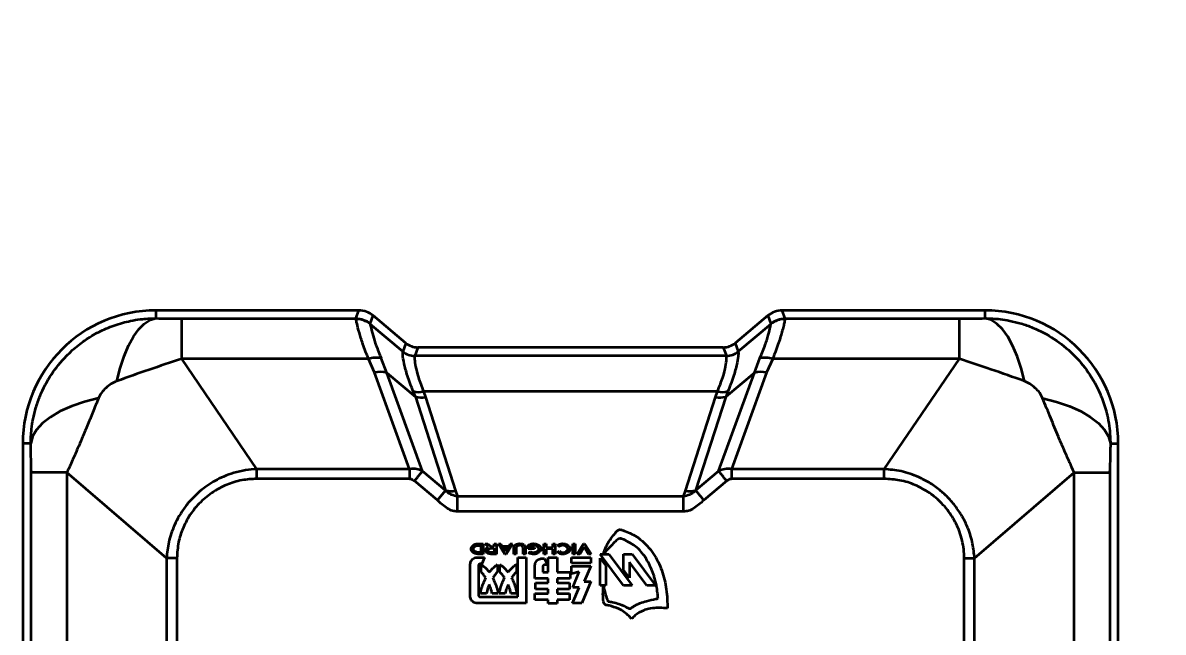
# Model space of a CAD drawing. Header units: millimetres. Extents: x 0 to 420, y 0 to 297.
# Drawn here: x 291.686 to 293.226, y 151.537 to 152.361 of the extents above; entities that cross this region are included whole.
import ezdxf

# ---------------------------------------------------------------- set-up
doc = ezdxf.new("R2010")
doc.units = ezdxf.units.MM
doc.layers.add('尺寸线层', color=150, linetype='Continuous')
doc.styles.add('SLDTEXTSTYLE2', font='TXT', dxfattribs={"width": 0.7})
doc.dimstyles.new('SLDDIMSTYLE0', dxfattribs={"dimtxt": 3.5, "dimasz": 3.302, "dimexe": 0, "dimexo": 0.0625, "dimgap": 0.875, "dimtad": 1, "dimdec": 1, "dimlfac": 100, "dimrnd": 1e-09, "dimzin": 12, "dimdsep": 46, "dimtxsty": 'SLDTEXTSTYLE2', "dimsah": 1, "dimcen": 0.09, "dimadec": 0, "dimazin": 3, "dimtfac": 1, "dimtdec": 3, "dimtofl": 0, "dimtmove": 0, "dimatfit": 3, "dimfxl": 0, "dimfrac": 2, "dimtolj": 1, "dimtzin": 12, "dimarcsym": 0})

# ---------------------------------------------------------------- blocks, each defined once
blk = doc.blocks.new('_D')
at = {"layer": '尺寸线层'}
for p, q in [((291.9431, 202.6412), (364.6876, 202.6412)), ((363.6876, 202.6412), (363.6876, 128.5802)), ((326.1167, 128.5802), (364.6876, 128.5802))]:
    blk.add_line(p, q, dxfattribs=at)
for points in [[(363.6876, 202.6412), (363.1796, 199.3392), (364.1956, 199.3392)], [(363.6876, 128.5802), (364.1956, 131.8822), (363.1796, 131.8822)]]:
    blk.add_solid(points, dxfattribs=at)
at = {"layer": '尺寸线层', "insert": (359.1758, 158.5376), "char_height": 3.5, "attachment_point": 1, "rotation": 90, "style": 'SLDTEXTSTYLE2'}
blk.add_mtext('7406.11', dxfattribs=at)

msp = doc.modelspace()

# ---------------------------------------------------------------- linework, layer by layer
at = {"color": 7, "linetype": 'Continuous', "lineweight": 35}
for p, q in [((292.1398, 151.9722), (291.8657, 151.9722)), ((291.8657, 151.9615), (291.8657, 151.9722)), ((292.1358, 151.961), (292.1398, 151.9722)), ((292.7157, 151.961), (292.7116, 151.9722)), ((292.9857, 151.9722), (292.7116, 151.9722)), ((292.9857, 151.9615), (292.9857, 151.9722)), ((291.9004, 151.9067), (291.9004, 151.961)), ((291.9004, 151.961), (292.1358, 151.961)), ((292.1358, 151.9606), (292.1358, 151.961)), ((292.155, 151.954), (292.1591, 151.9651)), ((292.2034, 151.928), (292.1591, 151.9651)), ((292.6924, 151.9651), (292.6481, 151.928)), ((292.6924, 151.9651), (292.6964, 151.954)), ((292.7157, 151.961), (292.7157, 151.9606)), ((292.7157, 151.961), (292.9511, 151.961)), ((292.9511, 151.9067), (292.9511, 151.961)), ((292.155, 151.9537), (292.155, 151.954)), ((292.1992, 151.9166), (292.155, 151.9537)), ((292.6964, 151.9537), (292.6523, 151.9166)), ((292.6964, 151.954), (292.6964, 151.9537)), ((292.2034, 151.928), (292.1992, 151.9166)), ((292.6481, 151.928), (292.6523, 151.9166)), ((292.1992, 151.9165), (292.1992, 151.9166)), ((292.2152, 151.9107), (292.2153, 151.9108)), ((292.6363, 151.9107), (292.2152, 151.9107)), ((292.2194, 151.9222), (292.2153, 151.9108)), ((292.6321, 151.9222), (292.2194, 151.9222)), ((292.6321, 151.9222), (292.6362, 151.9108)), ((292.6363, 151.9107), (292.6362, 151.9108)), ((292.6523, 151.9166), (292.6523, 151.9165)), ((292.0019, 151.7578), (291.9004, 151.9067)), ((292.1527, 151.9067), (291.9004, 151.9067)), ((292.1609, 151.8881), (292.1527, 151.9067)), ((292.1774, 151.888), (292.17, 151.9075)), ((292.6741, 151.888), (292.6815, 151.9075)), ((292.6988, 151.9067), (292.6906, 151.8881)), ((292.9511, 151.9067), (292.6988, 151.9067)), ((292.8496, 151.7578), (292.9511, 151.9067)), ((292.2083, 151.7578), (292.1609, 151.8881)), ((292.2258, 151.755), (292.1774, 151.888)), ((292.1774, 151.888), (292.2161, 151.8556)), ((292.6257, 151.755), (292.6741, 151.888)), ((292.6741, 151.888), (292.6354, 151.8556)), ((292.6906, 151.8881), (292.6431, 151.7578)), ((292.2161, 151.8556), (292.2132, 151.8628)), ((292.2272, 151.8625), (292.2298, 151.855)), ((292.6243, 151.8625), (292.2272, 151.8625)), ((292.6217, 151.855), (292.6243, 151.8625)), ((292.6383, 151.8628), (292.6354, 151.8556)), ((292.2161, 151.8556), (292.2568, 151.729)), ((292.2298, 151.855), (292.2705, 151.7285)), ((292.581, 151.7285), (292.6217, 151.855)), ((292.6354, 151.8556), (292.5947, 151.729)), ((291.6857, 151.7922), (291.6857, 151.5217)), ((291.6964, 151.7922), (291.6857, 151.7922)), ((293.1551, 151.7922), (293.1657, 151.7922)), ((293.1657, 151.5217), (293.1657, 151.7922)), ((292.0019, 151.7446), (292.0019, 151.7578)), ((292.2083, 151.7578), (292.0019, 151.7578)), ((292.2568, 151.729), (292.2258, 151.755)), ((292.6257, 151.755), (292.5947, 151.729)), ((292.8496, 151.7578), (292.6431, 151.7578)), ((292.6431, 151.7578), (292.6431, 151.7446)), ((292.8496, 151.7446), (292.8496, 151.7578)), ((291.7454, 151.7533), (291.6971, 151.7533)), ((291.6971, 151.5259), (291.6971, 151.7533)), ((291.8799, 151.6372), (291.7454, 151.7533)), ((291.7454, 151.7533), (291.7454, 151.5051)), ((292.2083, 151.7446), (292.0019, 151.7446)), ((292.2458, 151.7159), (292.2148, 151.7419)), ((292.6367, 151.7419), (292.6057, 151.7159)), ((292.8496, 151.7446), (292.6431, 151.7446)), ((292.9716, 151.6372), (293.106, 151.7533)), ((293.106, 151.5051), (293.106, 151.7533)), ((293.1544, 151.7533), (293.1544, 151.5259)), ((292.2458, 151.7159), (292.2568, 151.729)), ((292.2705, 151.7285), (292.273, 151.7208)), ((292.5785, 151.7208), (292.581, 151.7285)), ((292.273, 151.7004), (292.273, 151.7208)), ((292.5785, 151.7208), (292.273, 151.7208)), ((292.5785, 151.7004), (292.5785, 151.7208)), ((292.5785, 151.7004), (292.273, 151.7004)), ((292.3, 151.6569), (292.3076, 151.6569)), ((292.3003, 151.6547), (292.3045, 151.6547)), ((292.3045, 151.6547), (292.3045, 151.6451)), ((292.3076, 151.6569), (292.3076, 151.6429)), ((292.3103, 151.6569), (292.3142, 151.6569)), ((292.3147, 151.6525), (292.3103, 151.6569)), ((292.3142, 151.6569), (292.3179, 151.653)), ((292.3188, 151.653), (292.3227, 151.653)), ((292.319, 151.651), (292.3227, 151.651)), ((292.3227, 151.6569), (292.3259, 151.6569)), ((292.3227, 151.653), (292.3227, 151.6569)), ((292.3227, 151.651), (292.3227, 151.645)), ((292.3259, 151.6569), (292.3259, 151.6429)), ((292.3283, 151.6569), (292.3317, 151.6569)), ((292.337, 151.6429), (292.3283, 151.6569)), ((292.3317, 151.6569), (292.3335, 151.6538)), ((292.3335, 151.6538), (292.3422, 151.6538)), ((292.3346, 151.6518), (292.3411, 151.6518)), ((292.3379, 151.6463), (292.3346, 151.6518)), ((292.3411, 151.6518), (292.3379, 151.6463)), ((292.3474, 151.6569), (292.3387, 151.6429)), ((292.3422, 151.6538), (292.344, 151.6569)), ((292.344, 151.6569), (292.3474, 151.6569)), ((292.3489, 151.6429), (292.3489, 151.6513)), ((292.3521, 151.6507), (292.3521, 151.6429)), ((292.3619, 151.6429), (292.3619, 151.6507)), ((292.365, 151.6513), (292.365, 151.6429)), ((292.3684, 151.65), (292.3684, 151.655)), ((292.3769, 151.65), (292.3684, 151.65)), ((292.3691, 151.6448), (292.3711, 151.6465)), ((292.3717, 151.6538), (292.3717, 151.652)), ((292.3717, 151.652), (292.3769, 151.652)), ((292.3769, 151.652), (292.3769, 151.65)), ((292.3895, 151.6569), (292.3927, 151.6569)), ((292.3895, 151.6429), (292.3895, 151.6569)), ((292.3927, 151.6569), (292.3927, 151.6519)), ((292.3927, 151.6519), (292.4019, 151.6519)), ((292.3927, 151.6498), (292.3927, 151.6429)), ((292.4019, 151.6498), (292.3927, 151.6498)), ((292.4019, 151.6569), (292.4051, 151.6569)), ((292.4019, 151.6519), (292.4019, 151.6569)), ((292.4019, 151.6429), (292.4019, 151.6498)), ((292.4051, 151.6569), (292.4051, 151.6429)), ((292.4106, 151.6528), (292.4081, 151.6543)), ((292.4081, 151.6454), (292.4106, 151.647)), ((292.4288, 151.6429), (292.4288, 151.6569)), ((292.4288, 151.6569), (292.432, 151.6569)), ((292.432, 151.6569), (292.432, 151.6429)), ((292.4347, 151.6429), (292.4433, 151.6569)), ((292.4441, 151.6528), (292.4382, 151.6429)), ((292.4433, 151.6569), (292.4448, 151.6569)), ((292.4499, 151.6429), (292.4441, 151.6528)), ((292.4448, 151.6569), (292.4534, 151.6429)), ((291.8939, 151.6372), (291.8799, 151.6372)), ((291.8799, 151.6372), (291.8799, 151.4247)), ((291.8939, 151.6372), (291.8939, 151.4247)), ((292.2997, 151.6383), (292.3093, 151.6383)), ((292.3045, 151.6451), (292.3006, 151.6451)), ((292.3076, 151.6429), (292.3006, 151.6429)), ((292.3093, 151.6383), (292.3058, 151.6299)), ((292.3259, 151.6429), (292.3179, 151.6429)), ((292.3227, 151.645), (292.3184, 151.645)), ((292.3387, 151.6429), (292.337, 151.6429)), ((292.3521, 151.6429), (292.3489, 151.6429)), ((292.3545, 151.6383), (292.3656, 151.6383)), ((292.3545, 151.585), (292.3545, 151.6383)), ((292.365, 151.6429), (292.3619, 151.6429)), ((292.3656, 151.6383), (292.3656, 151.5765)), ((292.3869, 151.6369), (292.3907, 151.6369)), ((292.3927, 151.6429), (292.3895, 151.6429)), ((292.3907, 151.6369), (292.3944, 151.6285)), ((292.3956, 151.6383), (292.4075, 151.6383)), ((292.3956, 151.6185), (292.3956, 151.6383)), ((292.4051, 151.6429), (292.4019, 151.6429)), ((292.4075, 151.6383), (292.4075, 151.6185)), ((292.4272, 151.6307), (292.4272, 151.6383)), ((292.4272, 151.6383), (292.4531, 151.6383)), ((292.432, 151.6429), (292.4288, 151.6429)), ((292.4382, 151.6429), (292.4347, 151.6429)), ((292.4534, 151.6429), (292.4499, 151.6429)), ((292.4531, 151.6383), (292.4531, 151.6307)), ((292.4657, 151.6429), (292.4775, 151.6429)), ((292.4973, 151.6003), (292.4657, 151.6429)), ((292.4657, 151.6003), (292.4657, 151.6376)), ((292.4657, 151.6376), (292.4736, 151.6269)), ((292.4775, 151.6429), (292.5091, 151.6003)), ((292.4973, 151.6429), (292.5091, 151.6429)), ((292.4973, 151.6216), (292.4973, 151.6429)), ((292.5288, 151.6003), (292.5052, 151.6322)), ((292.5052, 151.6322), (292.5052, 151.6109)), ((292.5091, 151.6429), (292.5407, 151.6003)), ((292.9576, 151.6372), (292.9716, 151.6372)), ((292.9576, 151.4247), (292.9576, 151.6372)), ((292.9716, 151.4247), (292.9716, 151.6372)), ((292.2902, 151.586), (292.2902, 151.629)), ((292.3013, 151.6272), (292.3013, 151.5877)), ((292.3058, 151.6299), (292.304, 151.6299)), ((292.3048, 151.6188), (292.3048, 151.629)), ((292.327, 151.629), (292.327, 151.6188)), ((292.3303, 151.6188), (292.3303, 151.629)), ((292.3525, 151.629), (292.3525, 151.6188)), ((292.3776, 151.6101), (292.3776, 151.6275)), ((292.3883, 151.6261), (292.3883, 151.6185)), ((292.3883, 151.6185), (292.3956, 151.6185)), ((292.3944, 151.6285), (292.391, 151.6285)), ((292.4075, 151.6185), (292.4253, 151.6185)), ((292.4253, 151.6185), (292.4253, 151.6101)), ((292.4531, 151.6307), (292.4272, 151.6307)), ((292.4272, 151.6266), (292.4531, 151.6266)), ((292.4272, 151.6164), (292.4272, 151.6266)), ((292.4374, 151.6188), (292.4272, 151.6164)), ((292.4289, 151.598), (292.4374, 151.6188)), ((292.4531, 151.6266), (292.4443, 151.6058)), ((292.4736, 151.6269), (292.4736, 151.6003)), ((292.5052, 151.6109), (292.4973, 151.6216)), ((292.3956, 151.6101), (292.3776, 151.6101)), ((292.3785, 151.6043), (292.3956, 151.6043)), ((292.3785, 151.5956), (292.3785, 151.6043)), ((292.3956, 151.6043), (292.3956, 151.6101)), ((292.4075, 151.6101), (292.4075, 151.6043)), ((292.4253, 151.6101), (292.4075, 151.6101)), ((292.4075, 151.6043), (292.4244, 151.6043)), ((292.4244, 151.6043), (292.4244, 151.5956)), ((292.4531, 151.6058), (292.4411, 151.5767)), ((292.4443, 151.6058), (292.4531, 151.6058)), ((292.4736, 151.6003), (292.4657, 151.6003)), ((292.5091, 151.6003), (292.4973, 151.6003)), ((292.5407, 151.6003), (292.5288, 151.6003)), ((292.3121, 151.5897), (292.3039, 151.5897)), ((292.304, 151.585), (292.3545, 151.585)), ((292.328, 151.5897), (292.3197, 151.5897)), ((292.3376, 151.5897), (292.3293, 151.5897)), ((292.3533, 151.5897), (292.3452, 151.5897)), ((292.3776, 151.5895), (292.3956, 151.5895)), ((292.3776, 151.5811), (292.3776, 151.5895)), ((292.3956, 151.5956), (292.3785, 151.5956)), ((292.3956, 151.5895), (292.3956, 151.5956)), ((292.4075, 151.5956), (292.4075, 151.5895)), ((292.4244, 151.5956), (292.4075, 151.5956)), ((292.4075, 151.5895), (292.4245, 151.5895)), ((292.4245, 151.5895), (292.4245, 151.5811)), ((292.4285, 151.5767), (292.4374, 151.598)), ((292.4374, 151.598), (292.4289, 151.598)), ((292.3656, 151.5765), (292.2997, 151.5765)), ((292.3956, 151.5811), (292.3776, 151.5811)), ((292.3956, 151.5762), (292.3956, 151.5811)), ((292.4075, 151.5762), (292.3956, 151.5762)), ((292.4075, 151.5811), (292.4075, 151.5762)), ((292.4245, 151.5811), (292.4075, 151.5811)), ((292.4411, 151.5767), (292.4285, 151.5767))]:
    msp.add_line(p, q, dxfattribs=at)
at = {"color": 7, "linetype": 'Continuous', "lineweight": 35, "flags": 128}
for points in [[(291.8126, 151.8766), (291.8171, 151.8942), (291.8225, 151.9103), (291.8285, 151.9246), (291.8352, 151.9367), (291.8424, 151.9467), (291.8499, 151.9542), (291.8578, 151.9592), (291.8657, 151.9615)], [(293.0389, 151.8766), (293.0343, 151.8942), (293.029, 151.9103), (293.023, 151.9246), (293.0163, 151.9367), (293.0091, 151.9467), (293.0015, 151.9542), (292.9937, 151.9592), (292.9857, 151.9615)], [(291.788, 151.8538), (291.7691, 151.8488), (291.7518, 151.8428), (291.7364, 151.8359), (291.7232, 151.8281), (291.7124, 151.8197), (291.7043, 151.8108), (291.6989, 151.8016), (291.6964, 151.7922)], [(293.0634, 151.8538), (293.0823, 151.8488), (293.0997, 151.8428), (293.1151, 151.8359), (293.1283, 151.8281), (293.1391, 151.8197), (293.1472, 151.8108), (293.1526, 151.8016), (293.1551, 151.7922)]]:
    msp.add_lwpolyline(points, dxfattribs=at)
at = {"color": 7, "linetype": 'Continuous', "lineweight": 35}
for centre, radius, start, end in [((291.8657, 151.7922), 0.18, 90, 180), ((292.9857, 151.7922), 0.18, 360, 90), ((292.1358, 151.931), 0.03, 50.0586, 89.9414), ((292.1359, 151.9306), 0.03, 50.2501, 90.141), ((292.7157, 151.931), 0.03, 90.0586, 129.9414), ((292.7156, 151.9306), 0.03, 89.859, 129.7499), ((292.1628, 151.8753), 0.033, 77.4981, 107.8428), ((292.2153, 151.9358), 0.025, 230.0586, 269.9414), ((292.2153, 151.9357), 0.025, 230.0357, 269.9067), ((292.6362, 151.9358), 0.025, 270.0586, 309.9414), ((292.6362, 151.9357), 0.025, 270.0933, 309.9643), ((292.6886, 151.8753), 0.033, 72.1572, 102.5019), ((292.1689, 151.8527), 0.0363, 76.4299, 102.6632), ((292.6826, 151.8527), 0.0363, 77.3368, 103.5701), ((292.2208, 151.8911), 0.0292, 254.9938, 282.6645), ((292.6307, 151.8911), 0.0292, 257.3355, 285.0062), ((292.2242, 151.8846), 0.0302, 254.4497, 280.7966), ((292.6273, 151.8846), 0.0302, 259.2034, 285.5503), ((292.2649, 151.7581), 0.0302, 254.4498, 280.7965), ((292.5866, 151.7581), 0.0302, 259.2033, 285.5504)]:
    msp.add_arc(centre, radius, start, end, dxfattribs=at)
for centre, major_axis, start_param, end_param in [((292.1398, 151.9421), (0.0103, 0.0282), 5.934618, 6.631752), ((292.7117, 151.9421), (0.0103, -0.0282), 2.793026, 3.49016), ((292.2194, 151.9472), (0.0086, 0.0235), 2.793026, 3.49016), ((292.632, 151.9472), (0.0086, -0.0235), 5.934618, 6.631752)]:
    msp.add_ellipse(centre, major_axis=major_axis, ratio=0.998448, start_param=start_param, end_param=end_param, dxfattribs=at)
for points, knots in [([(291.6964, 151.7922), (291.6966, 151.7987), (291.697, 151.8099), (291.6996, 151.8262), (291.7034, 151.8412), (291.7106, 151.8618), (291.7235, 151.8861), (291.7418, 151.9087), (291.7606, 151.9256), (291.7786, 151.938), (291.7951, 151.9465), (291.8092, 151.952), (291.8201, 151.9554), (291.8319, 151.9583), (291.847, 151.9609), (291.8587, 151.9613), (291.8657, 151.9615)], [0, 0, 0, 0, 0.073966, 0.126209, 0.185583, 0.248629, 0.372147, 0.493376, 0.574928, 0.656955, 0.739459, 0.783742, 0.826761, 0.868517, 0.920624, 1, 1, 1, 1]), ([(291.8657, 151.9615), (291.8705, 151.9614), (291.879, 151.9612), (291.8906, 151.9611), (291.8975, 151.961), (291.9004, 151.961)], [0, 0, 0, 0, 0.426106, 0.75777, 1, 1, 1, 1]), ([(292.1527, 151.9067), (292.1501, 151.9135), (292.1448, 151.927), (292.14, 151.9431), (292.1368, 151.9557), (292.1362, 151.9589), (292.1358, 151.9606)], [0, 0, 0, 0, 0.238868, 0.471709, 0.726257, 1, 1, 1, 1]), ([(292.7157, 151.9606), (292.7155, 151.9598), (292.7151, 151.9581), (292.7138, 151.9525), (292.712, 151.9455), (292.7097, 151.9373), (292.706, 151.9254), (292.7017, 151.9143), (292.6988, 151.9067)], [0, 0, 0, 0, 0.166395, 0.326802, 0.479925, 0.610174, 0.735331, 1, 1, 1, 1]), ([(292.9511, 151.961), (292.9538, 151.961), (292.9605, 151.9611), (292.9722, 151.9612), (292.9808, 151.9614), (292.9857, 151.9615)], [0, 0, 0, 0, 0.226599, 0.561025, 1, 1, 1, 1]), ([(292.9857, 151.9615), (292.9925, 151.9613), (293.0037, 151.9609), (293.0199, 151.9582), (293.0348, 151.9546), (293.0553, 151.9473), (293.0796, 151.9344), (293.1051, 151.9139), (293.1261, 151.8888), (293.1387, 151.8662), (293.1455, 151.8488), (293.149, 151.8379), (293.1519, 151.8258), (293.1544, 151.8106), (293.1548, 151.799), (293.1551, 151.7922)], [0, 0, 0, 0, 0.076443, 0.126237, 0.185346, 0.248673, 0.371897, 0.493418, 0.615548, 0.739261, 0.783292, 0.826338, 0.868398, 0.923222, 1, 1, 1, 1]), ([(292.155, 151.9537), (292.1553, 151.9523), (292.1559, 151.9495), (292.1586, 151.9387), (292.1627, 151.9249), (292.1676, 151.9133), (292.17, 151.9075)], [0, 0, 0, 0, 0.27715, 0.53382, 0.766156, 1, 1, 1, 1]), ([(292.6815, 151.9075), (292.6829, 151.9108), (292.6858, 151.9173), (292.6889, 151.926), (292.6914, 151.9337), (292.6938, 151.9421), (292.6957, 151.9501), (292.6962, 151.9525), (292.6964, 151.9537)], [0, 0, 0, 0, 0.1289949, 0.2604651, 0.3866644, 0.5150401, 0.7527723, 1, 1, 1, 1]), ([(292.2132, 151.8628), (292.2104, 151.87), (292.2048, 151.8844), (292.2007, 151.9011), (292.1987, 151.9129), (292.199, 151.9153), (292.1992, 151.9165)], [0, 0, 0, 0, 0.247618, 0.49308, 0.751102, 1, 1, 1, 1]), ([(292.2152, 151.9107), (292.215, 151.9095), (292.2146, 151.9074), (292.2161, 151.8969), (292.2194, 151.8823), (292.2246, 151.8691), (292.2272, 151.8625)], [0, 0, 0, 0, 0.262701, 0.501004, 0.750686, 1, 1, 1, 1]), ([(292.6243, 151.8625), (292.6269, 151.8691), (292.6321, 151.8823), (292.6354, 151.8969), (292.6369, 151.9074), (292.6365, 151.9095), (292.6363, 151.9107)], [0, 0, 0, 0, 0.249344, 0.499045, 0.737295, 1, 1, 1, 1]), ([(292.6523, 151.9165), (292.6524, 151.9154), (292.6527, 151.9131), (292.6509, 151.9018), (292.647, 151.8853), (292.6412, 151.8704), (292.6383, 151.8628)], [0, 0, 0, 0, 0.2474427, 0.4865597, 0.7402703, 1, 1, 1, 1]), ([(291.9004, 151.9067), (291.8856, 151.9018), (291.8564, 151.8921), (291.8272, 151.8818), (291.8126, 151.8766)], [0, 0, 0, 0, 0.502691, 1, 1, 1, 1]), ([(293.0389, 151.8766), (293.0238, 151.8819), (292.9946, 151.8923), (292.9653, 151.902), (292.9511, 151.9067)], [0, 0, 0, 0, 0.513929, 1, 1, 1, 1]), ([(291.8126, 151.8766), (291.8101, 151.8755), (291.8048, 151.8731), (291.7978, 151.8675), (291.7918, 151.8611), (291.7892, 151.8561), (291.788, 151.8538)], [0, 0, 0, 0, 0.242294, 0.509366, 0.771567, 1, 1, 1, 1]), ([(293.0634, 151.8538), (293.0622, 151.8561), (293.0597, 151.8611), (293.0536, 151.8675), (293.0467, 151.8731), (293.0414, 151.8755), (293.0389, 151.8766)], [0, 0, 0, 0, 0.228464, 0.490672, 0.757738, 1, 1, 1, 1]), ([(291.788, 151.8538), (291.7855, 151.8474), (291.7804, 151.835), (291.773, 151.8166), (291.7661, 151.8002), (291.7595, 151.7848), (291.7526, 151.7693), (291.7479, 151.7588), (291.7454, 151.7533)], [0, 0, 0, 0, 0.191169, 0.37068, 0.538766, 0.672129, 0.825955, 1, 1, 1, 1]), ([(293.106, 151.7533), (293.104, 151.7578), (293.1, 151.7668), (293.0943, 151.7795), (293.0893, 151.7911), (293.0828, 151.8062), (293.0741, 151.8273), (293.0671, 151.8447), (293.0634, 151.8538)], [0, 0, 0, 0, 0.140816, 0.284488, 0.382285, 0.482496, 0.729213, 1, 1, 1, 1]), ([(291.6971, 151.7533), (291.6971, 151.7537), (291.6971, 151.7573), (291.6969, 151.7708), (291.6966, 151.7829), (291.6964, 151.7922)], [0, 0, 0, 0, 0.030601, 0.265216, 1, 1, 1, 1]), ([(293.1551, 151.7922), (293.1548, 151.7832), (293.1546, 151.772), (293.1544, 151.7592), (293.1544, 151.7553), (293.1544, 151.7538), (293.1544, 151.7533)], [0, 0, 0, 0, 0.712288, 0.891315, 0.960245, 1, 1, 1, 1]), ([(291.6971, 151.7554), (291.6972, 151.7549), (291.6972, 151.7542), (291.6973, 151.7535), (291.6973, 151.7533), (291.6973, 151.7533)], [0, 0, 0, 0, 0.56153, 0.792581, 1, 1, 1, 1]), ([(292.0019, 151.7578), (291.9968, 151.7574), (291.9864, 151.7566), (291.9713, 151.753), (291.9536, 151.7466), (291.9342, 151.7359), (291.9173, 151.7215), (291.9052, 151.7073), (291.897, 151.6949), (291.8889, 151.6791), (291.8823, 151.6598), (291.8807, 151.6445), (291.8799, 151.6372)], [0, 0, 0, 0, 0.0807277, 0.1668448, 0.2472628, 0.3806547, 0.517772, 0.598864, 0.6777449, 0.7544784, 0.883127, 1, 1, 1, 1]), ([(292.2258, 151.755), (292.2233, 151.7561), (292.2178, 151.7583), (292.2116, 151.758), (292.2083, 151.7578)], [0, 0, 0, 0, 0.466493, 1, 1, 1, 1]), ([(292.2083, 151.7578), (292.2083, 151.7558), (292.2083, 151.7519), (292.2083, 151.747), (292.2083, 151.7446)], [0, 0, 0, 0, 0.506963, 1, 1, 1, 1]), ([(292.2258, 151.755), (292.2252, 151.7543), (292.2239, 151.7528), (292.2212, 151.7495), (292.2181, 151.7458), (292.2159, 151.7432), (292.2148, 151.7419)], [0, 0, 0, 0, 0.245847, 0.4999986, 0.7541509, 1, 1, 1, 1]), ([(292.6431, 151.7578), (292.6401, 151.758), (292.6339, 151.7583), (292.6285, 151.7561), (292.6257, 151.755)], [0, 0, 0, 0, 0.487848, 1, 1, 1, 1]), ([(292.6367, 151.7419), (292.6356, 151.7432), (292.6334, 151.7458), (292.6303, 151.7495), (292.6276, 151.7528), (292.6263, 151.7543), (292.6257, 151.755)], [0, 0, 0, 0, 0.245849, 0.500001, 0.754152, 1, 1, 1, 1]), ([(292.9716, 151.6372), (292.9709, 151.6438), (292.9695, 151.6576), (292.9638, 151.6759), (292.956, 151.6924), (292.947, 151.7065), (292.9363, 151.719), (292.9241, 151.7302), (292.9108, 151.7395), (292.8935, 151.7486), (292.8732, 151.7556), (292.8572, 151.7571), (292.8496, 151.7578)], [0, 0, 0, 0, 0.105818, 0.221247, 0.303726, 0.397637, 0.486458, 0.56599, 0.660847, 0.744444, 0.877991, 1, 1, 1, 1]), ([(293.1541, 151.7533), (293.1542, 151.7534), (293.1542, 151.7535), (293.1543, 151.7542), (293.1543, 151.7549), (293.1544, 151.7555)], [0, 0, 0, 0, 0.207126, 0.438229, 1, 1, 1, 1]), ([(292.0019, 151.7446), (291.9951, 151.7443), (291.9812, 151.7435), (291.9605, 151.737), (291.944, 151.7281), (291.9318, 151.7188), (291.9211, 151.7087), (291.9104, 151.695), (291.9014, 151.6774), (291.8952, 151.6583), (291.8943, 151.6445), (291.8939, 151.6372)], [0, 0, 0, 0, 0.120461, 0.246403, 0.382818, 0.450919, 0.519058, 0.644752, 0.756806, 0.869265, 1, 1, 1, 1]), ([(292.2083, 151.7446), (292.2089, 151.7446), (292.21, 151.7445), (292.2123, 151.7437), (292.2138, 151.7427), (292.2148, 151.7419)], [0, 0, 0, 0, 0.232062, 0.478453, 1, 1, 1, 1]), ([(292.6367, 151.7419), (292.6377, 151.7427), (292.6392, 151.7437), (292.6414, 151.7445), (292.6426, 151.7446), (292.6431, 151.7446)], [0, 0, 0, 0, 0.521782, 0.769325, 1, 1, 1, 1]), ([(292.9576, 151.6372), (292.9575, 151.6412), (292.9572, 151.6492), (292.955, 151.6614), (292.9504, 151.6766), (292.9419, 151.694), (292.928, 151.7117), (292.9111, 151.7261), (292.8917, 151.7367), (292.871, 151.7434), (292.8566, 151.7442), (292.8496, 151.7446)], [0, 0, 0, 0, 0.070722, 0.143758, 0.21913, 0.352151, 0.485358, 0.616819, 0.745052, 0.874872, 1, 1, 1, 1]), ([(293.106, 151.7533), (293.1128, 151.7533), (293.1263, 151.7533), (293.141, 151.7533), (293.1512, 151.7533), (293.1533, 151.7533), (293.1544, 151.7533)], [0, 0, 0, 0, 0.247804, 0.5, 0.752196, 1, 1, 1, 1]), ([(292.273, 151.7208), (292.2702, 151.7214), (292.266, 151.7223), (292.2605, 151.7254), (292.2581, 151.7278), (292.2568, 151.729)], [0, 0, 0, 0, 0.4521486, 0.7055371, 1, 1, 1, 1]), ([(292.5947, 151.729), (292.5934, 151.7278), (292.591, 151.7254), (292.5855, 151.7223), (292.5812, 151.7214), (292.5785, 151.7208)], [0, 0, 0, 0, 0.294463, 0.547852, 1, 1, 1, 1]), ([(292.6057, 151.7159), (292.6046, 151.7172), (292.6024, 151.7199), (292.5993, 151.7235), (292.5966, 151.7268), (292.5953, 151.7283), (292.5947, 151.729)], [0, 0, 0, 0, 0.245848, 0.5, 0.754152, 1, 1, 1, 1]), ([(292.273, 151.7004), (292.2707, 151.7006), (292.266, 151.7011), (292.2562, 151.7059), (292.2501, 151.7118), (292.2458, 151.7159)], [0, 0, 0, 0, 0.209288, 0.438923, 1, 1, 1, 1]), ([(292.6057, 151.7159), (292.6014, 151.7118), (292.5953, 151.7059), (292.5855, 151.7011), (292.5808, 151.7007), (292.5785, 151.7004)], [0, 0, 0, 0, 0.558619, 0.78934, 1, 1, 1, 1]), ([(292.4705, 151.6438), (292.4709, 151.6455), (292.4722, 151.6503), (292.4763, 151.6578), (292.4818, 151.6666), (292.4865, 151.6717), (292.4889, 151.6743)], [0, 0, 0, 0, 0.138868, 0.417722, 0.706333, 1, 1, 1, 1]), ([(292.5393, 151.611), (292.5388, 151.6126), (292.5361, 151.6205), (292.5314, 151.6313), (292.5242, 151.6425), (292.5151, 151.653), (292.5048, 151.6591), (292.4964, 151.6631), (292.4938, 151.6639), (292.4917, 151.6638), (292.4887, 151.6624), (292.4818, 151.6554), (292.4754, 151.6489), (292.4705, 151.6438)], [0, 0, 0, 0, 0.048169, 0.241379, 0.33788, 0.433916, 0.639701, 0.675797, 0.701807, 0.718369, 0.734888, 0.796355, 1, 1, 1, 1]), ([(292.4889, 151.6743), (292.4894, 151.6748), (292.4903, 151.6756), (292.4919, 151.6761), (292.4934, 151.6761), (292.4943, 151.6758), (292.4948, 151.6757)], [0, 0, 0, 0, 0.319453, 0.543111, 0.766311, 1, 1, 1, 1]), ([(292.4948, 151.6757), (292.4964, 151.6752), (292.5043, 151.6725), (292.5196, 151.6646), (292.5336, 151.6503), (292.5427, 151.6357), (292.5481, 151.6238), (292.5521, 151.6114), (292.5558, 151.5942), (292.5564, 151.581), (292.5568, 151.5721)], [0, 0, 0, 0, 0.03865, 0.194338, 0.392706, 0.493149, 0.593544, 0.693896, 0.794211, 1, 1, 1, 1]), ([(292.3006, 151.6429), (292.2997, 151.643), (292.2975, 151.6432), (292.2947, 151.6447), (292.2925, 151.6467), (292.2915, 151.6483), (292.2912, 151.6497), (292.2914, 151.6512), (292.2924, 151.653), (292.2945, 151.655), (292.2972, 151.6565), (292.2992, 151.6568), (292.3, 151.6569)], [0, 0, 0, 0, 0.103068, 0.272975, 0.380129, 0.450745, 0.504132, 0.557726, 0.630958, 0.750137, 0.907593, 1, 1, 1, 1]), ([(292.3006, 151.6451), (292.3, 151.6452), (292.2985, 151.6453), (292.2966, 151.6464), (292.2952, 151.6477), (292.2946, 151.6489), (292.2944, 151.6499), (292.2946, 151.651), (292.2953, 151.6523), (292.2968, 151.6536), (292.2985, 151.6545), (292.2998, 151.6546), (292.3003, 151.6547)], [0, 0, 0, 0, 0.107522, 0.269023, 0.38047, 0.452163, 0.50862, 0.565188, 0.646662, 0.775363, 0.910485, 1, 1, 1, 1]), ([(292.3179, 151.6429), (292.3171, 151.643), (292.3153, 151.6432), (292.3131, 151.6443), (292.3116, 151.6457), (292.311, 151.6468), (292.3108, 151.6478), (292.311, 151.649), (292.3117, 151.6504), (292.313, 151.6518), (292.3142, 151.6523), (292.3147, 151.6525)], [0, 0, 0, 0, 0.147974, 0.353463, 0.450206, 0.530143, 0.591907, 0.65363, 0.750939, 0.887099, 1, 1, 1, 1]), ([(292.3184, 151.645), (292.318, 151.645), (292.3173, 151.6451), (292.3164, 151.6455), (292.3159, 151.6458), (292.3155, 151.6461), (292.3151, 151.6464), (292.3147, 151.6468), (292.3143, 151.6473), (292.3142, 151.6478), (292.3142, 151.6481), (292.3143, 151.6485), (292.3145, 151.6489), (292.3148, 151.6493), (292.3151, 151.6496), (292.3154, 151.6498), (292.3157, 151.65), (292.3161, 151.6502), (292.3165, 151.6504), (292.3169, 151.6506), (292.3172, 151.6507), (292.3176, 151.6509), (292.318, 151.6509), (292.3184, 151.651), (292.3188, 151.651), (292.319, 151.651)], [0, 0, 0, 0, 0.104931, 0.188559, 0.230252, 0.271948, 0.313654, 0.355384, 0.425825, 0.468883, 0.490273, 0.510955, 0.563746, 0.591003, 0.644663, 0.671402, 0.698138, 0.751654, 0.778385, 0.805115, 0.858613, 0.885344, 0.912077, 0.955815, 1, 1, 1, 1]), ([(292.3179, 151.653), (292.318, 151.653), (292.3182, 151.653), (292.3185, 151.653), (292.3187, 151.653), (292.3188, 151.653)], [0, 0, 0, 0, 0.253407, 0.506797, 1, 1, 1, 1]), ([(292.3489, 151.6513), (292.349, 151.6517), (292.3491, 151.6527), (292.3499, 151.6543), (292.3512, 151.6557), (292.3534, 151.6568), (292.3566, 151.6571), (292.3598, 151.657), (292.3625, 151.6559), (292.364, 151.6544), (292.3649, 151.6527), (292.365, 151.6517), (292.365, 151.6513)], [0, 0, 0, 0, 0.057396, 0.142461, 0.228893, 0.320305, 0.471061, 0.658867, 0.756094, 0.853964, 0.944424, 1, 1, 1, 1]), ([(292.3619, 151.6507), (292.3618, 151.651), (292.3617, 151.6518), (292.361, 151.653), (292.3598, 151.6541), (292.3581, 151.6548), (292.3564, 151.6549), (292.3547, 151.6544), (292.3534, 151.6534), (292.3525, 151.6523), (292.3521, 151.6513), (292.3521, 151.6508), (292.3521, 151.6507)], [0, 0, 0, 0, 0.075155, 0.16832, 0.291124, 0.415852, 0.54785, 0.661465, 0.788026, 0.890381, 0.967538, 1, 1, 1, 1]), ([(292.3684, 151.655), (292.3699, 151.6557), (292.3726, 151.6571), (292.3774, 151.6571), (292.3813, 151.6557), (292.3842, 151.6538), (292.3856, 151.6521), (292.3862, 151.6508), (292.3863, 151.6496), (292.386, 151.6483), (292.3848, 151.6466), (292.3821, 151.6445), (292.3784, 151.6429), (292.3742, 151.6426), (292.3712, 151.6435), (292.3696, 151.6444), (292.3691, 151.6448)], [0, 0, 0, 0, 0.120432, 0.213162, 0.331684, 0.413005, 0.455865, 0.488872, 0.514902, 0.540892, 0.583063, 0.658706, 0.781016, 0.867724, 0.954736, 1, 1, 1, 1]), ([(292.3711, 151.6465), (292.3718, 151.646), (292.3733, 151.6452), (292.3758, 151.6448), (292.3783, 151.6453), (292.3804, 151.6463), (292.3819, 151.6476), (292.3827, 151.6486), (292.383, 151.6496), (292.3829, 151.6506), (292.3824, 151.6517), (292.381, 151.6532), (292.3788, 151.6544), (292.3761, 151.6551), (292.3736, 151.6547), (292.3722, 151.6541), (292.3717, 151.6538)], [0, 0, 0, 0, 0.08987, 0.176538, 0.263027, 0.362446, 0.423179, 0.470099, 0.500982, 0.532068, 0.57022, 0.633522, 0.742023, 0.836258, 0.931198, 1, 1, 1, 1]), ([(292.4081, 151.6543), (292.4091, 151.6551), (292.411, 151.6565), (292.4145, 151.6572), (292.4184, 151.6567), (292.4217, 151.6552), (292.424, 151.6532), (292.4251, 151.6517), (292.4255, 151.6502), (292.4254, 151.6489), (292.4246, 151.6473), (292.4226, 151.6452), (292.4192, 151.6434), (292.4151, 151.6425), (292.4114, 151.6432), (292.4093, 151.6444), (292.4083, 151.6453), (292.4081, 151.6454)], [0, 0, 0, 0, 0.0851898, 0.1689633, 0.2461857, 0.3609459, 0.4182105, 0.4624632, 0.4917446, 0.5212139, 0.5573808, 0.6170712, 0.7200168, 0.8276822, 0.9052049, 0.9826242, 1, 1, 1, 1]), ([(292.4106, 151.647), (292.4112, 151.6465), (292.4123, 151.6455), (292.4145, 151.6449), (292.417, 151.6451), (292.4193, 151.646), (292.421, 151.6474), (292.4218, 151.6486), (292.4222, 151.6496), (292.4221, 151.6506), (292.4215, 151.6518), (292.4202, 151.6531), (292.4179, 151.6544), (292.4153, 151.655), (292.4129, 151.6545), (292.4114, 151.6536), (292.4107, 151.653), (292.4106, 151.6528)], [0, 0, 0, 0, 0.079836, 0.158698, 0.232948, 0.337554, 0.41275, 0.456024, 0.489191, 0.522624, 0.56103, 0.622793, 0.723203, 0.826712, 0.901133, 0.975506, 1, 1, 1, 1]), ([(292.2902, 151.629), (292.2903, 151.6301), (292.2905, 151.6322), (292.2922, 151.635), (292.2946, 151.6371), (292.2972, 151.6382), (292.299, 151.6383), (292.2997, 151.6383)], [0, 0, 0, 0, 0.217033, 0.432668, 0.640579, 0.859649, 1, 1, 1, 1]), ([(292.3776, 151.6275), (292.3777, 151.6286), (292.3779, 151.6307), (292.3796, 151.6335), (292.3819, 151.6356), (292.3845, 151.6367), (292.3863, 151.6368), (292.3869, 151.6369)], [0, 0, 0, 0, 0.2182785, 0.4351494, 0.6441626, 0.864466, 1, 1, 1, 1]), ([(292.304, 151.6299), (292.3037, 151.6298), (292.303, 151.6298), (292.3022, 151.6293), (292.3016, 151.6285), (292.3013, 151.6278), (292.3013, 151.6274), (292.3013, 151.6272)], [0, 0, 0, 0, 0.23459, 0.46963, 0.6837, 0.878789, 1, 1, 1, 1]), ([(292.3048, 151.629), (292.3062, 151.628), (292.3089, 151.626), (292.3127, 151.6224), (292.3149, 151.6197), (292.316, 151.6183)], [0, 0, 0, 0, 0.322508, 0.65906, 1, 1, 1, 1]), ([(292.3112, 151.6107), (292.3103, 151.612), (292.3089, 151.6142), (292.3067, 151.6168), (292.3054, 151.6181), (292.3048, 151.6188)], [0, 0, 0, 0, 0.481223, 0.740091, 1, 1, 1, 1]), ([(292.316, 151.6183), (292.317, 151.6196), (292.3191, 151.6223), (292.3228, 151.6259), (292.3256, 151.628), (292.327, 151.629)], [0, 0, 0, 0, 0.323586, 0.659323, 1, 1, 1, 1]), ([(292.327, 151.6188), (292.3259, 151.6176), (292.3242, 151.6157), (292.3221, 151.6129), (292.3212, 151.6114), (292.3207, 151.6107)], [0, 0, 0, 0, 0.484106, 0.741689, 1, 1, 1, 1]), ([(292.3303, 151.629), (292.3316, 151.628), (292.3344, 151.626), (292.3381, 151.6224), (292.3402, 151.6197), (292.3413, 151.6183)], [0, 0, 0, 0, 0.323845, 0.659773, 1, 1, 1, 1]), ([(292.3366, 151.6107), (292.3357, 151.612), (292.3343, 151.6142), (292.3321, 151.6168), (292.3309, 151.6181), (292.3303, 151.6188)], [0, 0, 0, 0, 0.48414, 0.741719, 1, 1, 1, 1]), ([(292.3413, 151.6183), (292.3424, 151.6196), (292.3445, 151.6223), (292.3482, 151.6259), (292.351, 151.628), (292.3525, 151.629)], [0, 0, 0, 0, 0.322168, 0.658364, 1, 1, 1, 1]), ([(292.3525, 151.6188), (292.3513, 151.6176), (292.3496, 151.6157), (292.3476, 151.6129), (292.3465, 151.6114), (292.346, 151.6107)], [0, 0, 0, 0, 0.482099, 0.740834, 1, 1, 1, 1]), ([(292.391, 151.6285), (292.3906, 151.6285), (292.39, 151.6284), (292.3892, 151.628), (292.3887, 151.6274), (292.3884, 151.6268), (292.3883, 151.6263), (292.3883, 151.6261)], [0, 0, 0, 0, 0.2727578, 0.4578419, 0.6443533, 0.8508999, 1, 1, 1, 1]), ([(292.3039, 151.5897), (292.3043, 151.5914), (292.3052, 151.5958), (292.3076, 151.6028), (292.31, 151.608), (292.3112, 151.6107)], [0, 0, 0, 0, 0.22528, 0.610558, 1, 1, 1, 1]), ([(292.316, 151.6017), (292.3153, 151.6002), (292.3142, 151.5975), (292.3129, 151.5935), (292.3123, 151.591), (292.3121, 151.5897)], [0, 0, 0, 0, 0.3958448, 0.6967928, 1, 1, 1, 1]), ([(292.3197, 151.5897), (292.3194, 151.5914), (292.3188, 151.5942), (292.3173, 151.5982), (292.3164, 151.6006), (292.316, 151.6017)], [0, 0, 0, 0, 0.397481, 0.698479, 1, 1, 1, 1]), ([(292.3207, 151.6107), (292.3214, 151.6092), (292.3233, 151.6051), (292.326, 151.5981), (292.3273, 151.5925), (292.328, 151.5897)], [0, 0, 0, 0, 0.225097, 0.610128, 1, 1, 1, 1]), ([(292.3293, 151.5897), (292.3297, 151.5914), (292.3306, 151.5958), (292.333, 151.6028), (292.3354, 151.608), (292.3366, 151.6107)], [0, 0, 0, 0, 0.225279, 0.610555, 1, 1, 1, 1]), ([(292.3413, 151.6017), (292.3407, 151.6002), (292.3397, 151.5975), (292.3383, 151.5935), (292.3378, 151.591), (292.3376, 151.5897)], [0, 0, 0, 0, 0.396668, 0.697235, 1, 1, 1, 1]), ([(292.3452, 151.5897), (292.3448, 151.5914), (292.3442, 151.5942), (292.3427, 151.5982), (292.3418, 151.6006), (292.3413, 151.6017)], [0, 0, 0, 0, 0.397021, 0.698347, 1, 1, 1, 1]), ([(292.346, 151.6107), (292.3468, 151.6092), (292.3487, 151.6051), (292.3514, 151.5981), (292.3527, 151.5925), (292.3533, 151.5897)], [0, 0, 0, 0, 0.225098, 0.610129, 1, 1, 1, 1]), ([(292.5439, 151.5828), (292.5438, 151.5845), (292.5433, 151.5894), (292.5426, 151.5967), (292.5411, 151.6044), (292.5399, 151.6088), (292.5393, 151.611)], [0, 0, 0, 0, 0.174669, 0.524102, 0.761562, 1, 1, 1, 1]), ([(292.2997, 151.5765), (292.2986, 151.5766), (292.2964, 151.5768), (292.2935, 151.5785), (292.2914, 151.5809), (292.2904, 151.5836), (292.2903, 151.5853), (292.2902, 151.586)], [0, 0, 0, 0, 0.220827, 0.440436, 0.651052, 0.864309, 1, 1, 1, 1]), ([(292.3013, 151.5877), (292.3013, 151.5874), (292.3014, 151.5868), (292.3018, 151.5859), (292.3025, 151.5854), (292.3033, 151.5851), (292.3038, 151.585), (292.304, 151.585)], [0, 0, 0, 0, 0.215909, 0.431679, 0.642748, 0.836136, 1, 1, 1, 1]), ([(292.4777, 151.5733), (292.476, 151.5736), (292.4739, 151.5738), (292.4718, 151.5751), (292.4708, 151.5764), (292.4698, 151.5811), (292.4694, 151.589), (292.4697, 151.5962), (292.4698, 151.5999)], [0, 0, 0, 0, 0.160025, 0.1969977, 0.234195, 0.3116862, 0.6494763, 1, 1, 1, 1]), ([(292.4698, 151.5999), (292.4703, 151.5983), (292.4712, 151.5951), (292.4729, 151.5889), (292.4742, 151.5844), (292.4751, 151.5815)], [0, 0, 0, 0, 0.2610648, 0.5221233, 1, 1, 1, 1]), ([(292.4751, 151.5815), (292.4753, 151.581), (292.4757, 151.5802), (292.4764, 151.5794), (292.4769, 151.5789), (292.4772, 151.5789), (292.4774, 151.5788)], [0, 0, 0, 0, 0.4140445, 0.7491204, 0.8856781, 1, 1, 1, 1]), ([(292.4774, 151.5788), (292.479, 151.5787), (292.4838, 151.5781), (292.4928, 151.5752), (292.4998, 151.5718), (292.504, 151.5698)], [0, 0, 0, 0, 0.177002, 0.501951, 1, 1, 1, 1]), ([(292.5081, 151.5553), (292.507, 151.5565), (292.5022, 151.5621), (292.4922, 151.5694), (292.4822, 151.5721), (292.4777, 151.5733)], [0, 0, 0, 0, 0.1389856, 0.6119172, 1, 1, 1, 1]), ([(292.504, 151.5698), (292.5045, 151.5696), (292.5052, 151.5693), (292.5062, 151.5693), (292.5068, 151.5694), (292.507, 151.5695), (292.5071, 151.5696)], [0, 0, 0, 0, 0.4659208, 0.7194786, 0.8846349, 1, 1, 1, 1]), ([(292.5071, 151.5696), (292.5085, 151.5706), (292.5123, 151.5734), (292.5194, 151.5768), (292.5293, 151.58), (292.5366, 151.5815), (292.5408, 151.5824)], [0, 0, 0, 0, 0.137822, 0.3904798, 0.6426409, 1, 1, 1, 1]), ([(292.5566, 151.5697), (292.5549, 151.5698), (292.5466, 151.5705), (292.5356, 151.5703), (292.5224, 151.5664), (292.5143, 151.5617), (292.5096, 151.5568), (292.5081, 151.5553)], [0, 0, 0, 0, 0.095059, 0.477947, 0.614031, 0.878763, 1, 1, 1, 1]), ([(292.5408, 151.5824), (292.5412, 151.5825), (292.5419, 151.5826), (292.543, 151.5827), (292.5436, 151.5828), (292.5439, 151.5828)], [0, 0, 0, 0, 0.400257, 0.699592, 1, 1, 1, 1]), ([(292.5568, 151.5721), (292.5568, 151.5719), (292.5567, 151.5715), (292.5567, 151.5707), (292.5566, 151.5701), (292.5566, 151.5697)], [0, 0, 0, 0, 0.252501, 0.504816, 1, 1, 1, 1])]:
    msp.add_open_spline(points, degree=3, knots=knots, dxfattribs=at)

# ---------------------------------------------------------------- dimensions: what is measured, and where the dimension line sits
at = {"layer": '尺寸线层'}
dim = msp.add_linear_dim(base=(363.6876, 128.5802), p1=(291.9431, 202.6412), p2=(326.1167, 128.5802), angle=90, dimstyle='SLDDIMSTYLE0', dxfattribs=at)
dim.commit()
dim.dimension.update_dxf_attribs({"geometry": '_D', "text_midpoint": (363.6876, 163.9067), "dimtype": 160})

doc.saveas('drawing.dxf')
